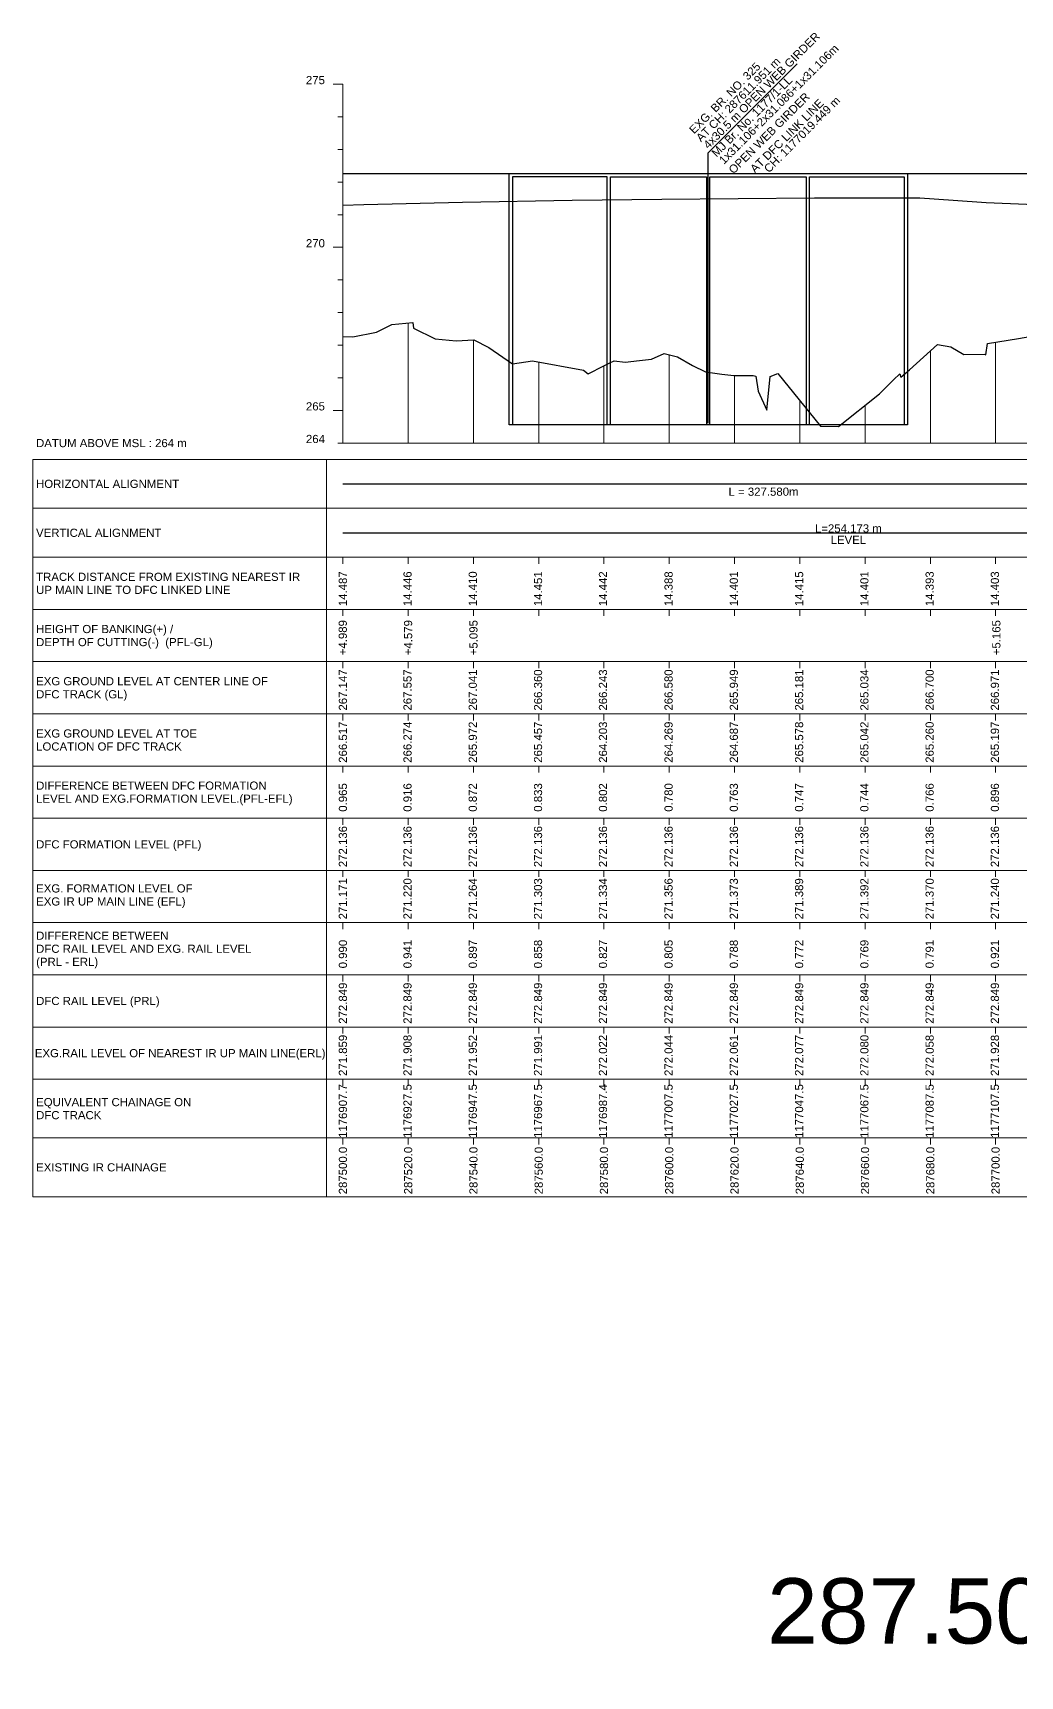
# Model space of a CAD drawing. Header units: metres. Extents: x 8131 to 21542, y -12378 to -11822.
# Drawn here: x 18905 to 19208, y -12378 to -11874 of the extents above; entities that cross this region are included whole.
import ezdxf
from ezdxf.enums import TextEntityAlignment as Align

# ---------------------------------------------------------------- set-up
doc = ezdxf.new("R2010")
doc.units = ezdxf.units.M
doc.header["$MEASUREMENT"] = 0
for name, color, linetype, lineweight in [('LS BRIDGE INDICATION', 190, 'Continuous', 30), ("LS BRIDGE'S BOX", 7, 'Continuous', 0), ('LS CUT FILL', 190, 'Continuous', 0), ('LS DATUM', 7, 'Continuous', 0), ('LS DATUM X', 7, 'Continuous', 0), ('LS DATUM Y', 7, 'Continuous', 0), ('LS DIFF. EXG.RL & PRO. RL', 190, 'Continuous', 0), ('LS DIFF. PFL & EFL', 190, 'Continuous', 0), ('LS EXG GL', 7, 'Continuous', 0), ('LS EXG GL AT PRO TOE', 7, 'Continuous', 0), ('LS EXG IR CH', 7, 'Continuous', 0), ('LS EXG RL', 7, 'Continuous', 0), ('LS EXG. FL', 7, 'Continuous', 0), ('LS EXG. GL', 7, 'Continuous', 0), ('LS EXG. IR CH', 7, 'Continuous', 0), ('LS EXG. RL', 7, 'Continuous', 0), ('LS FRAME', 7, 'Continuous', 0), ('LS PFL-EFL', 190, 'Continuous', 0), ('LS PRL-ERL', 190, 'Continuous', 0), ('LS PRO. CUT & FILL', 190, 'Continuous', 0), ('LS PRO. DFCC CH', 190, 'Continuous', 0), ('LS PRO. FL', 190, 'Continuous', 0), ('LS PRO. RL', 190, 'Continuous', 0), ('LS PROFILE EXG FL', 7, 'Continuous', 25), ('LS PROFILE EXG GL', 7, 'Continuous', 30), ('LS PROFILE PRO FL', 190, 'Continuous', 30), ('LS TICKS', 7, 'Continuous', 0), ('LS TRACK CENTER', 190, 'Continuous', 0), ("LS TRACK CENTER's", 190, 'Continuous', 0), ('Profile Grid', 7, 'Continuous', 0)]:
    doc.layers.add(name, color=color, linetype=linetype, lineweight=lineweight)
for name, color, linetype in [("LS BRIDGE'S", 190, 'Continuous'), ('LS HORIZONTAL ALIGNMENT', 190, 'Continuous'), ('LS VERTICAL ALIGNMENT', 190, 'Continuous'), ('ref text', 3, 'Continuous')]:
    doc.layers.add(name, color=color, linetype=linetype)
doc.styles.get("Standard").update_dxf_attribs({"font": 'arial.ttf'})
doc.styles.add('Style-Arial', font='arial.ttf')

msp = doc.modelspace()

# ---------------------------------------------------------------- linework, layer by layer
at = {"layer": 'LS BRIDGE INDICATION', "color": 190}
msp.add_lwpolyline([(19050.97, -11917.42), (19172.97, -11917.42), (19172.97, -11994.41), (19050.97, -11994.41)], close=True, dxfattribs=at)
for points in [[(19080.97, -11994.41), (19080.97, -11918.42), (19051.97, -11918.42), (19051.97, -11994.41)], [(19081.97, -11994.41), (19081.97, -11918.42), (19111.47, -11918.42), (19111.47, -11994.41)], [(19112.47, -11994.41), (19112.47, -11918.42), (19141.97, -11918.42), (19141.97, -11994.41)], [(19142.97, -11994.41), (19142.97, -11918.42), (19171.97, -11918.42), (19171.97, -11994.41)]]:
    msp.add_lwpolyline(points, dxfattribs=at)
at = {"layer": "LS BRIDGE'S", "color": 190}
msp.add_lwpolyline([(19111.97, -11993.91), (19111.97, -11911.03), (19139.25, -11883.76)], dxfattribs=at)
at = {"layer": 'LS DATUM X', "color": 7, "linetype": 'Continuous', "lineweight": 0}
msp.add_line((19000, -12000), (19500.07, -12000), dxfattribs=at)
at = {"layer": 'LS DATUM Y', "color": 7, "linetype": 'Continuous', "lineweight": 0}
for p, q in [((18997, -11890), (19000, -11890)), ((19000, -12000), (19000, -11890)), ((18998.5, -11900), (19000, -11900)), ((18998.5, -11910), (19000, -11910)), ((18998.5, -11920), (19000, -11920)), ((18998.5, -11930), (19000, -11930)), ((18997, -11940), (19000, -11940)), ((18998.5, -11950), (19000, -11950)), ((18998.5, -11960), (19000, -11960)), ((18998.5, -11970), (19000, -11970)), ((18998.5, -11980), (19000, -11980)), ((18997, -11990), (19000, -11990)), ((18998.5, -12000), (19000, -12000))]:
    msp.add_line(p, q, dxfattribs=at)
at = {"layer": 'LS FRAME'}
for points in [[(18995, -12231), (18905, -12231), (18905, -12005), (18995, -12005)], [(18995, -12020), (18905, -12020)], [(18995, -12035), (18905, -12035)], [(18995, -12051), (18905, -12051)], [(18995, -12067), (18905, -12067)], [(18995, -12083), (18905, -12083)], [(18995, -12099), (18905, -12099)], [(18995, -12115), (18905, -12115)], [(18995, -12131), (18905, -12131)], [(18995, -12147), (18905, -12147)], [(18995, -12163), (18905, -12163)], [(18995, -12179), (18905, -12179)], [(18995, -12195), (18905, -12195)], [(18995, -12213), (18905, -12213)]]:
    msp.add_lwpolyline(points, dxfattribs=at)
at = {"layer": 'LS FRAME', "color": 7, "linetype": 'Continuous', "lineweight": 0, "flags": 128}
for points in [[(18995, -12020), (19505.07, -12020), (19505.07, -12005), (18995, -12005), (18995, -12020)], [(18995, -12035), (19505.07, -12035), (19505.07, -12020), (18995, -12020), (18995, -12035)], [(18995, -12051), (19505.07, -12051), (19505.07, -12035), (18995, -12035), (18995, -12051)], [(18995, -12067), (19505.07, -12067), (19505.07, -12051), (18995, -12051), (18995, -12067)], [(18995, -12083), (19505.07, -12083), (19505.07, -12067), (18995, -12067), (18995, -12083)], [(18995, -12099), (19505.07, -12099), (19505.07, -12083), (18995, -12083), (18995, -12099)], [(18995, -12115), (19505.07, -12115), (19505.07, -12099), (18995, -12099), (18995, -12115)], [(18995, -12131), (19505.07, -12131), (19505.07, -12115), (18995, -12115), (18995, -12131)], [(18995, -12147), (19505.07, -12147), (19505.07, -12131), (18995, -12131), (18995, -12147)], [(18995, -12163), (19505.07, -12163), (19505.07, -12147), (18995, -12147), (18995, -12163)], [(18995, -12179), (19505.07, -12179), (19505.07, -12163), (18995, -12163), (18995, -12179)], [(18995, -12195), (19505.07, -12195), (19505.07, -12179), (18995, -12179), (18995, -12195)], [(18995, -12213), (19505.07, -12213), (19505.07, -12195), (18995, -12195), (18995, -12213)], [(18995, -12231), (19505.07, -12231), (19505.07, -12213), (18995, -12213), (18995, -12231)]]:
    msp.add_lwpolyline(points, close=True, dxfattribs=at)
at = {"layer": 'LS HORIZONTAL ALIGNMENT', "flags": 128}
msp.add_lwpolyline([(19000, -12012.5), (19257.81, -12012.5), (19257.81, -12012.5), (19297.81, -12009.5), (19297.81, -12009.5), (19341.61, -12009.5), (19341.61, -12009.5), (19381.61, -12012.5), (19381.61, -12012.5), (19442.76, -12012.5), (19442.76, -12012.5), (19492.76, -12015.89), (19492.76, -12015.89), (19504.01, -12015.89)], dxfattribs=at)
at = {"layer": 'LS PROFILE EXG FL'}
msp.add_lwpolyline([(19000, -11927.07), (19006.39, -11926.87), (19036.64, -11926.21), (19070.31, -11925.54), (19097.74, -11925.24), (19144.54, -11924.85), (19160.77, -11924.86), (19176.82, -11924.88), (19186.97, -11925.52), (19197.15, -11926.26), (19219.43, -11927.2), (19241.71, -11928.53), (19282.77, -11930.29), (19320.31, -11931.48), (19354.35, -11932.8), (19394.36, -11934.17), (19439.86, -11935.79), (19468.15, -11937.55), (19505.07, -11938.87)], dxfattribs=at)
at = {"layer": 'LS PROFILE EXG GL', "flags": 128}
msp.add_lwpolyline([(19000, -11967.31), (19003.09, -11967.4), (19010.3, -11966.05), (19014.97, -11963.67), (19014.97, -11963.67), (19021.48, -11963.07), (19021.69, -11964.79), (19028.29, -11968.01), (19034.75, -11968.65), (19040.08, -11968.37), (19044.69, -11970.75), (19051.93, -11975.74), (19058.13, -11974.83), (19073.7, -11977.68), (19075.21, -11978.77), (19080, -11976.34), (19081.82, -11975.42), (19083.13, -11974.75), (19086.55, -11975.22), (19087.41, -11975.08), (19090, -11974.79), (19094.59, -11974.26), (19098.47, -11972.59), (19102.59, -11973.61), (19107.17, -11976.24), (19111.17, -11978.12), (19116.09, -11978.86), (19119.79, -11979.29), (19123.64, -11979.3), (19124.61, -11979.25), (19125.76, -11979.33), (19126.57, -11979.46), (19127.26, -11984.07), (19129.91, -11989.9), (19130.98, -11979.59), (19133.29, -11978.69), (19146.41, -11994.83), (19151.87, -11994.95), (19164.4, -11984.91), (19168.71, -11980.58), (19170.65, -11978.74), (19170.96, -11979.81), (19173.6, -11977.51), (19182.22, -11969.82), (19186.29, -11970.48), (19190.25, -11972.88), (19196.72, -11972.8), (19197.04, -11972.93), (19197.56, -11969.47), (19207.08, -11967.92), (19215.07, -11966.54)], dxfattribs=at)
at = {"layer": 'LS PROFILE PRO FL', "flags": 128}
msp.add_lwpolyline([(19000, -11917.42), (19243.5, -11917.42)], dxfattribs=at)
at = {"layer": 'LS TICKS', "color": 7, "linetype": 'Continuous', "lineweight": 0, "flags": 128}
for points in [[(19000, -12037), (19000, -12035)], [(19019.98, -12037), (19019.98, -12035)], [(19040.04, -12037), (19040.04, -12035)], [(19060.04, -12037), (19060.04, -12035)], [(19079.97, -12037), (19079.97, -12035)], [(19100.02, -12037), (19100.02, -12035)], [(19120.02, -12037), (19120.02, -12035)], [(19140.02, -12037), (19140.02, -12035)], [(19160, -12037), (19160, -12035)], [(19180.03, -12037), (19180.03, -12035)], [(19200.01, -12037), (19200.01, -12035)], [(19000, -12053), (19000, -12051)], [(19019.98, -12053), (19019.98, -12051)], [(19040.04, -12053), (19040.04, -12051)], [(19060.04, -12053), (19060.04, -12051)], [(19079.97, -12053), (19079.97, -12051)], [(19100.02, -12053), (19100.02, -12051)], [(19120.02, -12053), (19120.02, -12051)], [(19140.02, -12053), (19140.02, -12051)], [(19160, -12053), (19160, -12051)], [(19180.03, -12053), (19180.03, -12051)], [(19200.01, -12053), (19200.01, -12051)], [(19000, -12069), (19000, -12067)], [(19019.98, -12069), (19019.98, -12067)], [(19040.04, -12069), (19040.04, -12067)], [(19060.04, -12069), (19060.04, -12067)], [(19079.97, -12069), (19079.97, -12067)], [(19100.02, -12069), (19100.02, -12067)], [(19120.02, -12069), (19120.02, -12067)], [(19140.02, -12069), (19140.02, -12067)], [(19160, -12069), (19160, -12067)], [(19180.03, -12069), (19180.03, -12067)], [(19200.01, -12069), (19200.01, -12067)], [(19000, -12085), (19000, -12083)], [(19019.98, -12085), (19019.98, -12083)], [(19040.04, -12085), (19040.04, -12083)], [(19060.04, -12085), (19060.04, -12083)], [(19079.97, -12085), (19079.97, -12083)], [(19100.02, -12085), (19100.02, -12083)], [(19120.02, -12085), (19120.02, -12083)], [(19140.02, -12085), (19140.02, -12083)], [(19160, -12085), (19160, -12083)], [(19180.03, -12085), (19180.03, -12083)], [(19200.01, -12085), (19200.01, -12083)], [(19000, -12101), (19000, -12099)], [(19019.98, -12101), (19019.98, -12099)], [(19040.04, -12101), (19040.04, -12099)], [(19060.04, -12101), (19060.04, -12099)], [(19079.97, -12101), (19079.97, -12099)], [(19100.02, -12101), (19100.02, -12099)], [(19120.02, -12101), (19120.02, -12099)], [(19140.02, -12101), (19140.02, -12099)], [(19160, -12101), (19160, -12099)], [(19180.03, -12101), (19180.03, -12099)], [(19200.01, -12101), (19200.01, -12099)], [(19000, -12117), (19000, -12115)], [(19019.98, -12117), (19019.98, -12115)], [(19040.04, -12117), (19040.04, -12115)], [(19060.04, -12117), (19060.04, -12115)], [(19079.97, -12117), (19079.97, -12115)], [(19100.02, -12117), (19100.02, -12115)], [(19120.02, -12117), (19120.02, -12115)], [(19140.02, -12117), (19140.02, -12115)], [(19160, -12117), (19160, -12115)], [(19180.03, -12117), (19180.03, -12115)], [(19200.01, -12117), (19200.01, -12115)], [(19000, -12133), (19000, -12131)], [(19019.98, -12133), (19019.98, -12131)], [(19040.04, -12133), (19040.04, -12131)], [(19060.04, -12133), (19060.04, -12131)], [(19079.97, -12133), (19079.97, -12131)], [(19100.02, -12133), (19100.02, -12131)], [(19120.02, -12133), (19120.02, -12131)], [(19140.02, -12133), (19140.02, -12131)], [(19160, -12133), (19160, -12131)], [(19180.03, -12133), (19180.03, -12131)], [(19200.01, -12133), (19200.01, -12131)], [(19000, -12149), (19000, -12147)], [(19019.98, -12149), (19019.98, -12147)], [(19040.04, -12149), (19040.04, -12147)], [(19060.04, -12149), (19060.04, -12147)], [(19079.97, -12149), (19079.97, -12147)], [(19100.02, -12149), (19100.02, -12147)], [(19120.02, -12149), (19120.02, -12147)], [(19140.02, -12149), (19140.02, -12147)], [(19160, -12149), (19160, -12147)], [(19180.03, -12149), (19180.03, -12147)], [(19200.01, -12149), (19200.01, -12147)], [(19000, -12165), (19000, -12163)], [(19019.98, -12165), (19019.98, -12163)], [(19040.04, -12165), (19040.04, -12163)], [(19060.04, -12165), (19060.04, -12163)], [(19079.97, -12165), (19079.97, -12163)], [(19100.02, -12165), (19100.02, -12163)], [(19120.02, -12165), (19120.02, -12163)], [(19140.02, -12165), (19140.02, -12163)], [(19160, -12165), (19160, -12163)], [(19180.03, -12165), (19180.03, -12163)], [(19200.01, -12165), (19200.01, -12163)], [(19000, -12181), (19000, -12179)], [(19019.98, -12181), (19019.98, -12179)], [(19040.04, -12181), (19040.04, -12179)], [(19060.04, -12181), (19060.04, -12179)], [(19079.97, -12181), (19079.97, -12179)], [(19100.02, -12181), (19100.02, -12179)], [(19120.02, -12181), (19120.02, -12179)], [(19140.02, -12181), (19140.02, -12179)], [(19160, -12181), (19160, -12179)], [(19180.03, -12181), (19180.03, -12179)], [(19200.01, -12181), (19200.01, -12179)], [(19000, -12197), (19000, -12195)], [(19019.98, -12197), (19019.98, -12195)], [(19040.04, -12197), (19040.04, -12195)], [(19060.04, -12197), (19060.04, -12195)], [(19079.97, -12197), (19079.97, -12195)], [(19100.02, -12197), (19100.02, -12195)], [(19120.02, -12197), (19120.02, -12195)], [(19140.02, -12197), (19140.02, -12195)], [(19160, -12197), (19160, -12195)], [(19180.03, -12197), (19180.03, -12195)], [(19200.01, -12197), (19200.01, -12195)], [(19000, -12215), (19000, -12213)], [(19019.98, -12215), (19019.98, -12213)], [(19040.04, -12215), (19040.04, -12213)], [(19060.04, -12215), (19060.04, -12213)], [(19079.97, -12215), (19079.97, -12213)], [(19100.02, -12215), (19100.02, -12213)], [(19120.02, -12215), (19120.02, -12213)], [(19140.02, -12215), (19140.02, -12213)], [(19160, -12215), (19160, -12213)], [(19180.03, -12215), (19180.03, -12213)], [(19200.01, -12215), (19200.01, -12213)]]:
    msp.add_lwpolyline(points, dxfattribs=at)
at = {"layer": 'LS VERTICAL ALIGNMENT', "flags": 128}
msp.add_lwpolyline([(19000, -12027.5), (19239.76, -12027.5)], dxfattribs=at)
at = {"layer": 'Profile Grid', "flags": 128}
for points in [[(19019.98, -12000), (19019.98, -11963.21)], [(19000, -12000), (19000, -11967.31)], [(19040.04, -12000), (19040.04, -11968.37)], [(19180.03, -12000), (19180.03, -11971.78)], [(19200.01, -12000), (19200.01, -11969.07)], [(19060.04, -12000), (19060.04, -11975.18)], [(19079.97, -12000), (19079.97, -11976.35)], [(19100.02, -12000), (19100.02, -11972.98)], [(19120.02, -12000), (19120.02, -11979.29)], [(19140.02, -12000), (19140.02, -11986.97)], [(19160, -12000), (19160, -11988.44)]]:
    msp.add_lwpolyline(points, dxfattribs=at)

# ---------------------------------------------------------------- texts
at = {"layer": "LS BRIDGE'S"}
for s, p in [('MJ Br. No. 1177/1-LL', (19114.47, -11912.53)), ('AT DFC LINK LINE ', (19126.3, -11917.36)), ('CH: 1177019.449 m', (19130.54, -11917.36))]:
    msp.add_text(s, height=2.5, rotation=45, dxfattribs=at).set_placement(p)
at = {"layer": "LS BRIDGE'S", "color": 190, "insert": (19114.98, -11912.98), "char_height": 2.5, "width": 87.4713, "attachment_point": 1, "rotation": 45}
msp.add_mtext('1x31.106+2x31.086+1x31.106m \\POPEN WEB GIRDER', dxfattribs=at)
at = {"layer": "LS BRIDGE'S BOX"}
for s, p in [('4x30.5 m OPEN WEB GIRDER', (19111.97, -11910.03)), ('EXG. BR. NO. 325', (19107.61, -11905.43)), ('AT CH: 287611.951 m', (19109.73, -11907.85))]:
    msp.add_text(s, height=2.5, rotation=45, dxfattribs=at).set_placement(p)
at = {"layer": 'LS CUT FILL', "style": 'Style-Arial'}
for s, p in [('+4.989', (19001.21, -12065.04)), ('+4.579', (19021.24, -12065.04)), ('+5.095', (19041.26, -12065.04)), ('+5.165', (19201.5, -12065.04))]:
    msp.add_text(s, height=2.5, rotation=90, dxfattribs=at).set_placement(p)
at = {"layer": 'LS DATUM', "color": 7, "style": 'Style-Arial'}
msp.add_text('DATUM ABOVE MSL : 264 m', height=2.5, rotation=0, dxfattribs=at).set_placement((18905.97, -12000), align=Align.MIDDLE_LEFT)
at = {"layer": 'LS DATUM Y', "color": 7, "lineweight": 0, "style": 'Style-Arial'}
for s, p in [('275', (18994.5, -11890)), ('270', (18994.5, -11940)), ('265', (18994.5, -11990)), ('264', (18994.5, -12000))]:
    msp.add_text(s, height=2.5, dxfattribs=at).set_placement(p, align=Align.RIGHT)
at = {"layer": 'LS DIFF. EXG.RL & PRO. RL', "style": 'Style-Arial'}
for s, p in [('DIFFERENCE BETWEEN ', (18906, -12151)), ('(PRL - ERL)', (18906, -12159)), ('DFC RAIL LEVEL AND EXG. RAIL LEVEL ', (18906, -12155))]:
    msp.add_text(s, height=2.5, rotation=0, dxfattribs=at).set_placement(p, align=Align.MIDDLE_LEFT)
at = {"layer": 'LS DIFF. PFL & EFL', "style": 'Style-Arial'}
for s, p in [('DIFFERENCE BETWEEN DFC FORMATION ', (18906, -12105)), ('LEVEL AND EXG.FORMATION LEVEL.(PFL-EFL)', (18906, -12109))]:
    msp.add_text(s, height=2.5, rotation=0, dxfattribs=at).set_placement(p, align=Align.MIDDLE_LEFT)
at = {"layer": 'LS EXG GL', "style": 'Style-Arial'}
for s, p in [('267.147', (19001.25, -12082)), ('267.557', (19021.05, -12082)), ('267.041', (19041.05, -12082)), ('266.360', (19061.05, -12082)), ('266.243', (19080.95, -12082)), ('266.580', (19101.05, -12082)), ('265.949', (19121.05, -12082)), ('265.181', (19141.05, -12082)), ('265.034', (19161.05, -12082)), ('266.700', (19181.05, -12082)), ('266.971', (19201.05, -12082))]:
    msp.add_text(s, height=2.5, rotation=90, dxfattribs=at).set_placement(p)
at = {"layer": 'LS EXG GL AT PRO TOE', "color": 7, "style": 'Style-Arial'}
for s, p in [('EXG GROUND LEVEL AT TOE', (18906, -12089)), ('LOCATION OF DFC TRACK', (18906, -12093))]:
    msp.add_text(s, height=2.5, rotation=0, dxfattribs=at).set_placement(p, align=Align.MIDDLE_LEFT)
at = {"layer": 'LS EXG GL AT PRO TOE', "style": 'Style-Arial'}
for s, p in [('266.517', (19001.25, -12098)), ('266.274', (19021.05, -12098)), ('265.972', (19041.05, -12098)), ('265.457', (19061.05, -12098)), ('264.203', (19080.95, -12098)), ('264.269', (19101.05, -12098)), ('264.687', (19121.05, -12098)), ('265.578', (19141.05, -12098)), ('265.042', (19161.05, -12098)), ('265.260', (19181.05, -12098)), ('265.197', (19201.05, -12098))]:
    msp.add_text(s, height=2.5, rotation=90, dxfattribs=at).set_placement(p)
at = {"layer": 'LS EXG IR CH', "lineweight": 0, "style": 'Style-Arial'}
for s, p in [('287500.0', (19000, -12215.7)), ('287520.0', (19020, -12215.7)), ('287540.0', (19040, -12215.7)), ('287560.0', (19060, -12215.7)), ('287580.0', (19080, -12215.7)), ('287600.0', (19100, -12215.7)), ('287620.0', (19120, -12215.7)), ('287640.0', (19140, -12215.7)), ('287660.0', (19160, -12215.7)), ('287680.0', (19180, -12215.7)), ('287700.0', (19200, -12215.7))]:
    msp.add_text(s, height=2.5, rotation=90, dxfattribs=at).set_placement(p, align=Align.MIDDLE_RIGHT)
at = {"layer": 'LS EXG RL', "style": 'Style-Arial'}
for s, p in [('271.859', (19001.25, -12194)), ('271.908', (19021.05, -12194)), ('271.952', (19041.05, -12194)), ('271.991', (19061.05, -12194)), ('272.022', (19080.95, -12194)), ('272.044', (19101.05, -12194)), ('272.061', (19121.05, -12194)), ('272.077', (19141.05, -12194)), ('272.080', (19161.05, -12194)), ('272.058', (19181.05, -12194)), ('271.928', (19201.05, -12194))]:
    msp.add_text(s, height=2.5, rotation=90, dxfattribs=at).set_placement(p)
at = {"layer": 'LS EXG. FL', "style": 'Style-Arial'}
for s, p in [('EXG. FORMATION LEVEL OF', (18906, -12136.5)), ('EXG IR UP MAIN LINE (EFL)', (18906, -12140.5))]:
    msp.add_text(s, height=2.5, rotation=0, dxfattribs=at).set_placement(p, align=Align.MIDDLE_LEFT)
for s, p in [('271.171', (19001.25, -12146)), ('271.220', (19021.05, -12146)), ('271.264', (19041.05, -12146)), ('271.303', (19061.05, -12146)), ('271.334', (19080.95, -12146)), ('271.356', (19101.05, -12146)), ('271.373', (19121.05, -12146)), ('271.389', (19141.05, -12146)), ('271.392', (19161.05, -12146)), ('271.370', (19181.05, -12146)), ('271.240', (19201.05, -12146))]:
    msp.add_text(s, height=2.5, rotation=90, dxfattribs=at).set_placement(p)
at = {"layer": 'LS EXG. GL', "color": 7, "style": 'Style-Arial'}
for s, p in [('EXG GROUND LEVEL AT CENTER LINE OF ', (18906, -12073)), ('DFC TRACK (GL)', (18906, -12077))]:
    msp.add_text(s, height=2.5, rotation=0, dxfattribs=at).set_placement(p, align=Align.MIDDLE_LEFT)
at = {"layer": 'LS EXG. IR CH', "style": 'Style-Arial'}
msp.add_text('EXISTING IR CHAINAGE', height=2.5, rotation=0, dxfattribs=at).set_placement((18906, -12222), align=Align.MIDDLE_LEFT)
at = {"layer": 'LS EXG. RL', "style": 'Style-Arial'}
msp.add_text('EXG.RAIL LEVEL OF NEAREST IR UP MAIN LINE(ERL)', height=2.5, rotation=0, dxfattribs=at).set_placement((18905.61, -12187), align=Align.MIDDLE_LEFT)
at = {"layer": 'LS HORIZONTAL ALIGNMENT', "style": 'Style-Arial'}
msp.add_text('HORIZONTAL ALIGNMENT', height=2.5, rotation=0, dxfattribs=at).set_placement((18905.97, -12012.5), align=Align.MIDDLE_LEFT)
at = {"layer": 'LS HORIZONTAL ALIGNMENT', "insert": (19128.9, -12014.92), "char_height": 2.5, "attachment_point": 5, "line_spacing_factor": 0.6, "style": 'Style-Arial'}
msp.add_mtext('L = 327.580m', dxfattribs=at)
at = {"layer": 'LS PFL-EFL', "style": 'Style-Arial'}
for s, p in [('0.965', (19001.25, -12113)), ('0.916', (19021.05, -12113)), ('0.872', (19041.05, -12113)), ('0.833', (19061.05, -12113)), ('0.802', (19080.95, -12113)), ('0.780', (19101.05, -12113)), ('0.763', (19121.05, -12113)), ('0.747', (19141.05, -12113)), ('0.744', (19161.05, -12113)), ('0.766', (19181.05, -12113)), ('0.896', (19201.05, -12113))]:
    msp.add_text(s, height=2.5, rotation=90, dxfattribs=at).set_placement(p)
at = {"layer": 'LS PRL-ERL', "style": 'Style-Arial'}
for s, p in [('0.990', (19001.25, -12161)), ('0.941', (19021.05, -12161)), ('0.897', (19041.05, -12161)), ('0.858', (19061.05, -12161)), ('0.827', (19080.95, -12161)), ('0.805', (19101.05, -12161)), ('0.788', (19121.05, -12161)), ('0.772', (19141.05, -12161)), ('0.769', (19161.05, -12161)), ('0.791', (19181.05, -12161)), ('0.921', (19201.05, -12161))]:
    msp.add_text(s, height=2.5, rotation=90, dxfattribs=at).set_placement(p)
at = {"layer": 'LS PRO. CUT & FILL', "style": 'Style-Arial'}
for s, p in [('HEIGHT OF BANKING(+) /', (18906, -12057)), ('DEPTH OF CUTTING(-)  (PFL-GL)', (18906, -12061))]:
    msp.add_text(s, height=2.5, rotation=0, dxfattribs=at).set_placement(p, align=Align.MIDDLE_LEFT)
at = {"layer": 'LS PRO. DFCC CH', "style": 'Style-Arial'}
for s, p in [('1176907.7', (19001.25, -12213)), ('1176927.5', (19021.05, -12213)), ('1176947.5', (19041.05, -12213)), ('1176967.5', (19061.05, -12213)), ('1176987.4', (19080.95, -12213)), ('1177007.5', (19101.05, -12213)), ('1177027.5', (19121.05, -12213)), ('1177047.5', (19141.05, -12213)), ('1177067.5', (19161.05, -12213)), ('1177087.5', (19181.05, -12213)), ('1177107.5', (19201.05, -12213))]:
    msp.add_text(s, height=2.5, rotation=90, dxfattribs=at).set_placement(p)
for s, p in [('EQUIVALENT CHAINAGE ON ', (18906, -12202)), ('DFC TRACK', (18906, -12206))]:
    msp.add_text(s, height=2.5, rotation=0, dxfattribs=at).set_placement(p, align=Align.MIDDLE_LEFT)
at = {"layer": 'LS PRO. FL', "style": 'Style-Arial'}
for p in [(19001.25, -12130), (19021.05, -12130), (19041.05, -12130), (19061.05, -12130), (19080.95, -12130), (19101.05, -12130), (19121.05, -12130), (19141.05, -12130), (19161.05, -12130), (19181.05, -12130), (19201.05, -12130)]:
    msp.add_text('272.136', height=2.5, rotation=90, dxfattribs=at).set_placement(p)
msp.add_text('DFC FORMATION LEVEL (PFL) ', height=2.5, rotation=0, dxfattribs=at).set_placement((18906, -12123), align=Align.MIDDLE_LEFT)
at = {"layer": 'LS PRO. RL', "style": 'Style-Arial'}
for p in [(19001.25, -12178), (19021.05, -12178), (19041.05, -12178), (19061.05, -12178), (19080.95, -12178), (19101.05, -12178), (19121.05, -12178), (19141.05, -12178), (19161.05, -12178), (19181.05, -12178), (19201.05, -12178)]:
    msp.add_text('272.849', height=2.5, rotation=90, dxfattribs=at).set_placement(p)
msp.add_text('DFC RAIL LEVEL (PRL)', height=2.5, rotation=0, dxfattribs=at).set_placement((18906, -12171), align=Align.MIDDLE_LEFT)
at = {"layer": 'LS TRACK CENTER', "style": 'Style-Arial'}
for s, p in [('14.487', (19001.25, -12050)), ('14.446', (19021.05, -12050)), ('14.410', (19041.05, -12050)), ('14.451', (19061.05, -12050)), ('14.442', (19080.95, -12050)), ('14.388', (19101.05, -12050)), ('14.401', (19121.05, -12050)), ('14.415', (19141.05, -12050)), ('14.401', (19161.05, -12050)), ('14.393', (19181.05, -12050)), ('14.403', (19201.05, -12050))]:
    msp.add_text(s, height=2.5, rotation=90, dxfattribs=at).set_placement(p)
at = {"layer": "LS TRACK CENTER's", "style": 'Style-Arial'}
for s, p in [('TRACK DISTANCE FROM EXISTING NEAREST IR ', (18906, -12041)), ('UP MAIN LINE TO DFC LINKED LINE', (18906, -12045))]:
    msp.add_text(s, height=2.5, rotation=0, dxfattribs=at).set_placement(p, align=Align.MIDDLE_LEFT)
at = {"layer": 'LS VERTICAL ALIGNMENT', "style": 'Style-Arial'}
msp.add_text('VERTICAL ALIGNMENT', height=2.5, rotation=0, dxfattribs=at).set_placement((18905.97, -12027.5), align=Align.MIDDLE_LEFT)
at = {"layer": 'LS VERTICAL ALIGNMENT', "insert": (19154.9, -12027.92), "char_height": 2.5, "attachment_point": 5, "line_spacing_factor": 0.84, "style": 'Style-Arial'}
msp.add_mtext('L=254.173 m\\PLEVEL', dxfattribs=at)
at = {"layer": 'ref text', "color": 3, "insert": (19130, -12368.23), "char_height": 20, "width": 256.3165, "attachment_point": 7, "bg_fill": 3, "box_fill_scale": 1.5, "bg_fill_color": 256, "bg_fill_transparency": 0}
msp.add_mtext('287.500 TO 288.000', dxfattribs=at)

doc.saveas('drawing.dxf')
